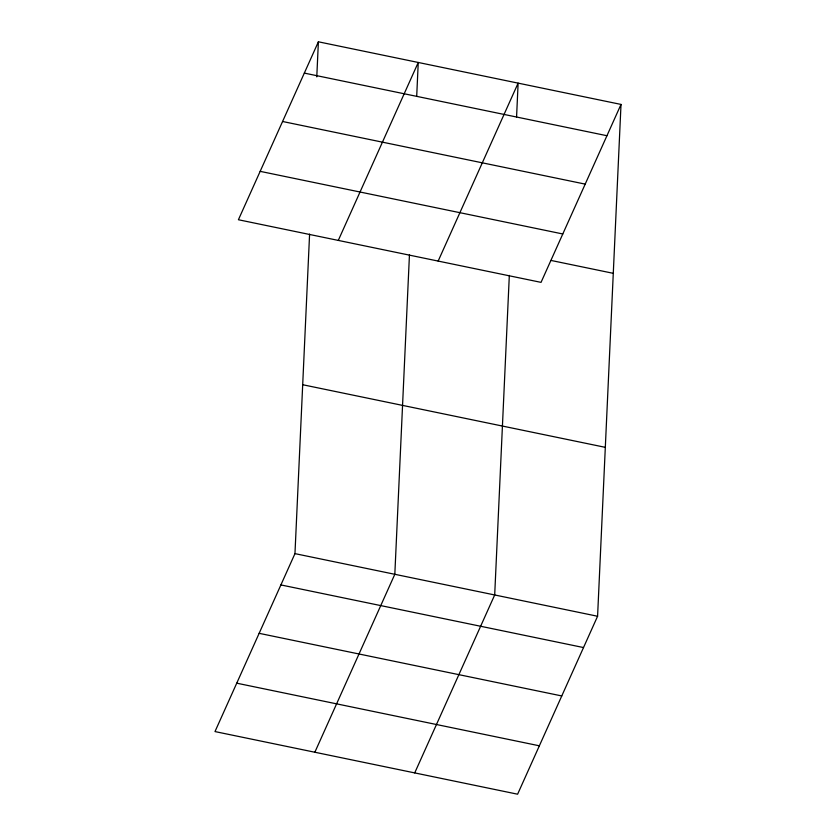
<?xml version="1.0" encoding="UTF-8"?>
<svg xmlns="http://www.w3.org/2000/svg" width="836" height="836" viewBox="0 0 836 836"><rect width="100%" height="100%" fill="white"/><g stroke="black" fill="none" stroke-linecap="round" stroke-linejoin="round"><path stroke-width="1.25" d="M621.012 104.427L541.038 282.369L238.417 219.743L318.391 41.8L621.012 104.427L597.583 616.257L517.609 794.2L214.988 731.573L294.962 553.631L309.592 234.08M316.781 76.881L318.391 41.8M409.452 254.75L394.822 574.29L314.848 752.243M416.704 96.244L418.251 62.47L338.287 240.413M509.323 275.41L494.693 594.96L414.719 772.903M516.575 116.915L518.121 83.13L438.148 261.083M304.325 73.098L606.946 135.725M282.578 121.492L585.2 184.119M260.163 171.349L562.795 233.975M551.039 260.445L613.279 273.33M302.695 384.727L605.316 447.344M294.962 553.631L597.583 616.257M280.896 584.928L583.518 647.555M259.139 633.322L561.771 695.949M236.734 683.179L539.356 745.806"/></g></svg>
